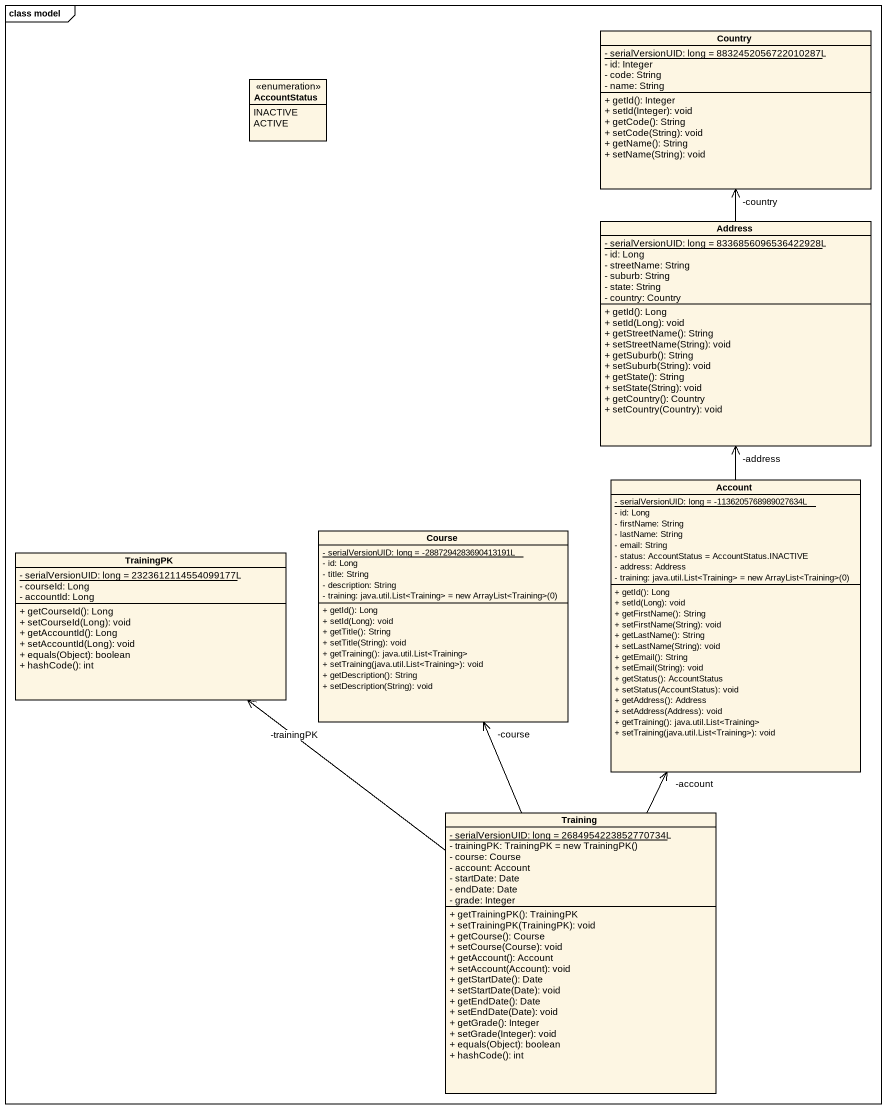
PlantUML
@startuml
mainframe class model
hide circle
hide empty members
skinparam classAttributeIconSize 0
class Country {
  {static} - serialVersionUID: long = 8832452056722010287L
  - id: Integer
  - code: String
  - name: String
  + getId(): Integer
  + setId(Integer): void
  + getCode(): String
  + setCode(String): void
  + getName(): String
  + setName(String): void
}
enum AccountStatus {
  INACTIVE
  ACTIVE
}
class Address {
  {static} - serialVersionUID: long = 8336856096536422928L
  - id: Long
  - streetName: String
  - suburb: String
  - state: String
  - country: Country
  + getId(): Long
  + setId(Long): void
  + getStreetName(): String
  + setStreetName(String): void
  + getSuburb(): String
  + setSuburb(String): void
  + getState(): String
  + setState(String): void
  + getCountry(): Country
  + setCountry(Country): void
}
class Account {
  {static} - serialVersionUID: long = -1136205768989027634L
  - id: Long
  - firstName: String
  - lastName: String
  - email: String
  - status: AccountStatus = AccountStatus.INACTIVE
  - address: Address
  {field} - training: java.util.List<Training> = new ArrayList<Training>(0)
  + getId(): Long
  + setId(Long): void
  + getFirstName(): String
  + setFirstName(String): void
  + getLastName(): String
  + setLastName(String): void
  + getEmail(): String
  + setEmail(String): void
  + getStatus(): AccountStatus
  + setStatus(AccountStatus): void
  + getAddress(): Address
  + setAddress(Address): void
  + getTraining(): java.util.List<Training>
  + setTraining(java.util.List<Training>): void
}
class TrainingPK {
  {static} - serialVersionUID: long = 2323612114554099177L
  - courseId: Long
  - accountId: Long
  + getCourseId(): Long
  + setCourseId(Long): void
  + getAccountId(): Long
  + setAccountId(Long): void
  + equals(Object): boolean
  + hashCode(): int
}
class Course {
  {static} - serialVersionUID: long = -2887294283690413191L
  - id: Long
  - title: String
  - description: String
  {field} - training: java.util.List<Training> = new ArrayList<Training>(0)
  + getId(): Long
  + setId(Long): void
  + getTitle(): String
  + setTitle(String): void
  + getTraining(): java.util.List<Training>
  + setTraining(java.util.List<Training>): void
  + getDescription(): String
  + setDescription(String): void
}
class Training {
  {static} - serialVersionUID: long = 2684954223852770734L
  {field} - trainingPK: TrainingPK = new TrainingPK()
  - course: Course
  - account: Account
  - startDate: Date
  - endDate: Date
  - grade: Integer
  + getTrainingPK(): TrainingPK
  + setTrainingPK(TrainingPK): void
  + getCourse(): Course
  + setCourse(Course): void
  + getAccount(): Account
  + setAccount(Account): void
  + getStartDate(): Date
  + setStartDate(Date): void
  + getEndDate(): Date
  + setEndDate(Date): void
  + getGrade(): Integer
  + setGrade(Integer): void
  + equals(Object): boolean
  + hashCode(): int
}
Address -up-> "-country" Country
Account -up-> "-address" Address
Training -up-> "-account" Account
Training -up-> "-trainingPK" TrainingPK
Training -up-> "-course" Course
@enduml
